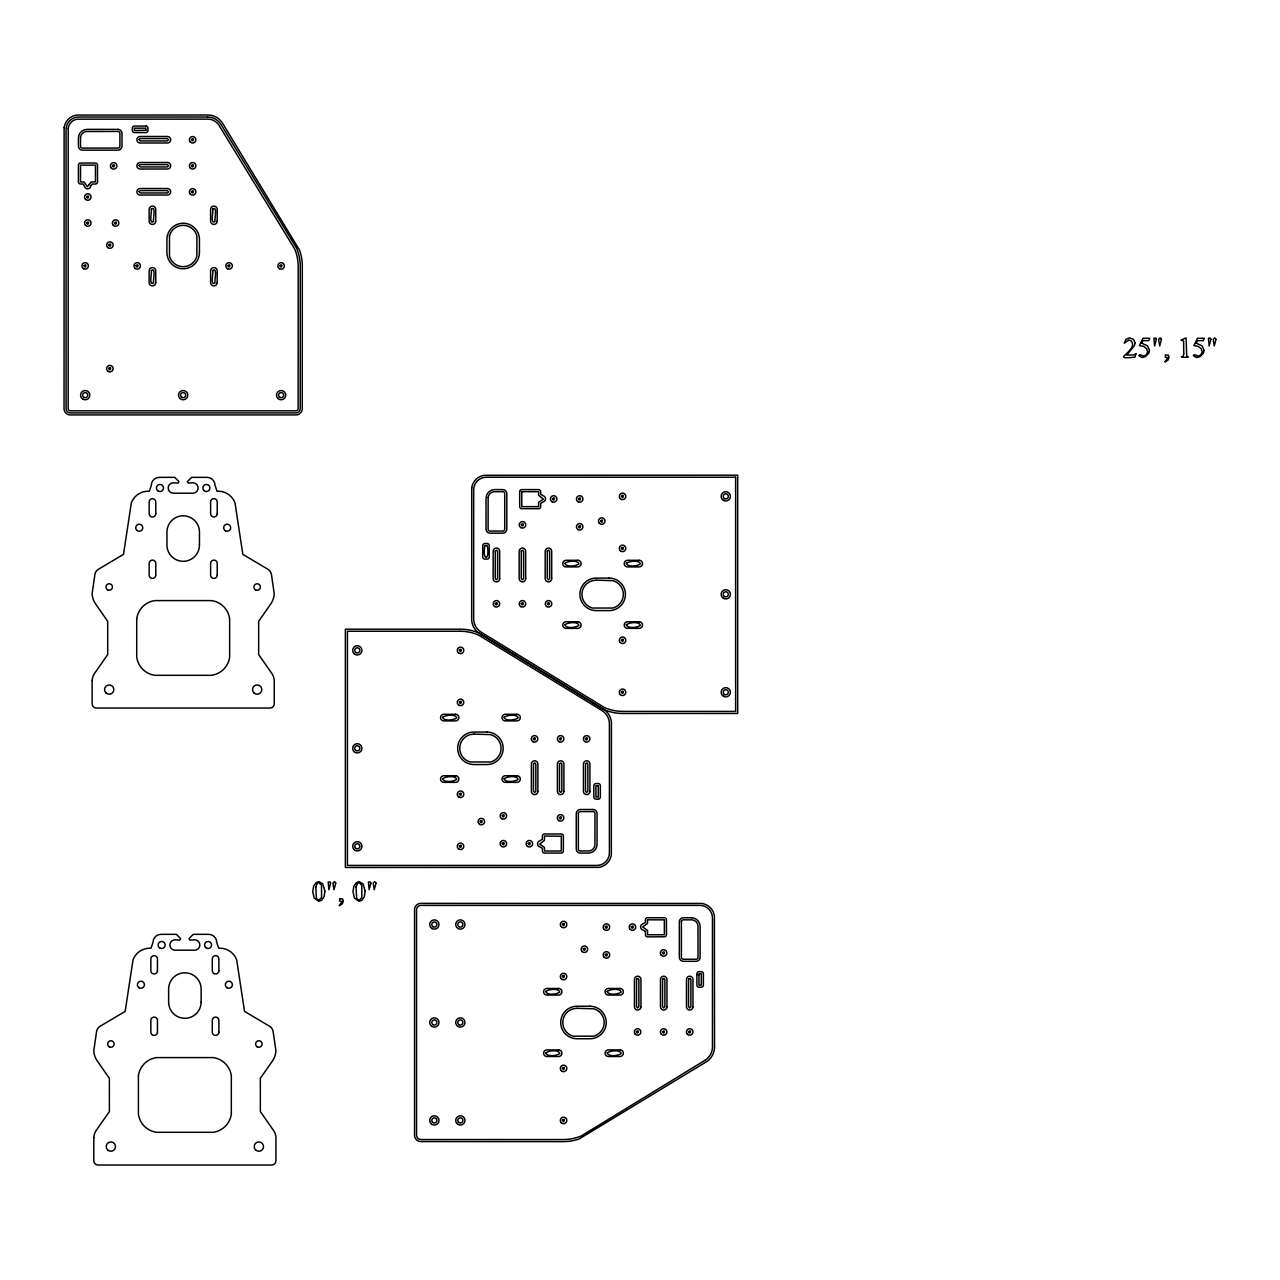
<?xml version="1.0" encoding="UTF-8"?>
<svg xmlns="http://www.w3.org/2000/svg" width="1280" height="1280" viewBox="0 0 1280 1280"><rect width="100%" height="100%" fill="white"/><g stroke="black" fill="none" stroke-linecap="round" stroke-linejoin="round"><path stroke-width="1.5" d="M479.312 633.104L604.256 709.6A17.696 17.696 0 0 1 611.408 722.336L611.344 854.768A14.64 14.64 0 0 1 598.736 867.36L345.376 867.488L345.376 629.184L460.16 629.184A49.088 49.088 0 0 1 479.312 633.104M92.128 680.56L92.112 703.68A4.368 4.368 0 0 0 96.48 708.048L269.872 708.048A4.368 4.368 0 0 0 274.256 703.68L274.256 680.56A14.048 14.048 0 0 0 271.296 672.688L258.656 654.56L258.656 621.328L270.736 603.984A19.616 19.616 0 0 0 274.24 593.76L271.456 574.656A7.648 7.648 0 0 0 268.256 569.488L242.832 554.368L235.008 502.912A17.824 17.824 0 0 0 218.272 491.216L216.992 491.216L215.04 485.344A8.016 8.016 0 0 0 207.04 477.344L191.632 477.344L187.408 481.6L188.288 483.104L192.928 482.784A5.2 5.2 0 0 1 198.128 488A5.2 5.2 0 0 1 192.928 493.2L173.424 493.2A5.2 5.2 0 0 1 168.224 488A5.2 5.2 0 0 1 173.424 482.784L178.064 483.104L178.944 481.6L174.72 477.344L159.328 477.344A8.016 8.016 0 0 0 151.312 485.344L149.36 491.216L148.08 491.216A17.824 17.824 0 0 0 131.344 502.912L123.488 554.368L98.064 569.488A7.648 7.648 0 0 0 94.88 574.656L92.112 593.76A19.616 19.616 0 0 0 95.616 603.984L107.696 621.328L107.712 654.56L95.072 672.688A14.048 14.048 0 0 0 92.128 680.56M93.808 1137.552L93.792 1160.672A4.368 4.368 0 0 0 98.16 1165.04L271.552 1165.04A4.368 4.368 0 0 0 275.936 1160.672L275.936 1137.552A14.048 14.048 0 0 0 272.976 1129.68L260.352 1111.552L260.336 1078.336L272.416 1060.992A19.616 19.616 0 0 0 275.92 1050.768L273.136 1031.648A7.648 7.648 0 0 0 269.936 1026.48L244.528 1011.376L236.688 959.904A17.824 17.824 0 0 0 219.968 948.208L218.672 948.208L216.72 942.352A8.016 8.016 0 0 0 208.72 934.336L193.312 934.336L189.088 938.592L189.968 940.112L194.608 939.792A5.2 5.2 0 0 1 199.824 944.992A5.2 5.2 0 0 1 194.608 950.192L175.104 950.192A5.2 5.2 0 0 1 169.904 944.992A5.2 5.2 0 0 1 175.104 939.792L179.744 940.112L180.624 938.592L176.4 934.336L161.008 934.336A8.016 8.016 0 0 0 152.992 942.352L151.04 948.208L149.76 948.208A17.824 17.824 0 0 0 133.024 959.904L125.168 1011.376L99.744 1026.48A7.648 7.648 0 0 0 96.56 1031.648L93.792 1050.768A19.616 19.616 0 0 0 97.296 1060.992L109.376 1078.336L109.392 1111.552L96.752 1129.68A14.048 14.048 0 0 0 93.808 1137.552M484.816 545.616C481.968 562.096 490.448 560.544 487.168 545.632L484.848 545.6M519.696 491.456L519.68 506.544A2.176 2.176 0 0 0 521.296 508.64L538.512 508.72A2.176 2.176 0 0 0 540.688 506.544L540.688 503.328L544.56 501.12A3.248 3.248 0 0 0 544.56 496.512L540.672 494.304L540.672 491.456A2.176 2.176 0 0 0 538.8 489.6L521.568 489.6A2.176 2.176 0 0 0 519.696 491.456M563.392 836.112L563.376 851.2A2.176 2.176 0 0 1 561.504 853.072L544.272 853.072A2.176 2.176 0 0 1 542.4 851.2L542.4 848.352L538.512 846.144A3.248 3.248 0 0 1 538.512 841.536L542.384 839.328L542.384 836.112A2.176 2.176 0 0 1 544.56 833.952L561.792 834.016A2.176 2.176 0 0 1 563.392 836.112M598.272 785.664L598.256 797.04L595.936 797.056L595.904 785.648L598.272 785.664M645.44 931.488L645.44 934.688A2.176 2.176 0 0 0 647.616 936.864L664.848 936.784A2.176 2.176 0 0 0 666.448 934.688L666.432 919.616A2.176 2.176 0 0 0 664.56 917.744L647.328 917.744A2.176 2.176 0 0 0 645.456 919.616L645.456 922.448L641.568 924.672A3.248 3.248 0 0 0 641.568 929.264L645.44 931.488M647.504 930.48L647.552 934.768L664.336 934.768L664.368 919.84L647.552 919.808L647.52 923.456L642.704 926.96L647.504 930.48M696.896 974.816L696.88 985.104A2.176 2.176 0 0 0 699.04 987.264L701.52 987.248A2.176 2.176 0 0 0 703.392 985.376L703.392 973.552A2.176 2.176 0 0 0 701.52 971.68L698.768 971.68A2.176 2.176 0 0 0 696.896 973.552L696.896 974.816M698.96 974.816L698.96 985.152L701.296 985.184L701.312 973.776L698.992 973.744L698.96 974.816M521.776 491.68L521.792 506.624L538.576 506.624L538.624 502.336L543.392 499.12L538.608 495.296L538.608 491.696L521.808 491.664M561.328 836.256L561.28 851.008L544.496 850.992L544.464 847.36L539.68 844.144L544.448 840.32L544.496 836.032L561.328 836.256M714.528 1047.008L714.464 1048.464A17.696 17.696 0 0 1 707.312 1061.216L579.216 1138.912A48.96 48.96 0 0 1 563.216 1141.632L420.096 1141.568A6.448 6.448 0 0 1 414.56 1136.032L414.56 908.928A6.448 6.448 0 0 1 420.096 903.376L701.792 903.44A14.64 14.64 0 0 1 714.4 916.048L714.528 1047.008M64.128 127.68L64.048 409.376A6.448 6.448 0 0 0 69.6 414.912L296.704 414.912A6.448 6.448 0 0 0 302.256 409.376L302.304 266.272A48.96 48.96 0 0 0 299.6 250.256L221.888 122.16A17.696 17.696 0 0 0 209.152 115.008L76.72 115.072A14.64 14.64 0 0 0 64.128 127.68M68.224 128.224L68.16 408.832A2.304 2.304 0 0 0 70.144 410.816L296.16 410.816A2.304 2.304 0 0 0 298.144 408.832L298.176 266.336A44.656 44.656 0 0 0 294.672 248.944L218.56 124.608A13.568 13.568 0 0 0 208.8 119.136L77.264 119.184A10.496 10.496 0 0 0 68.224 128.224M80.544 137.168L80.512 146.336A2.016 2.016 0 0 0 82.24 148.064L118.176 148.064A2.016 2.016 0 0 0 119.904 146.336L119.904 133.184A2.016 2.016 0 0 0 118.176 131.456L86.208 131.504A6.576 6.576 0 0 0 80.544 137.168M136.72 618.8L136.72 657.088A21.152 21.152 0 0 0 154.928 675.312L211.424 675.312A21.152 21.152 0 0 0 229.648 657.088L229.648 618.8A21.152 21.152 0 0 0 211.424 600.592L154.928 600.592A21.152 21.152 0 0 0 136.72 618.8M138.4 1075.792L138.4 1114.096A21.152 21.152 0 0 0 156.608 1132.304L213.104 1132.304A21.152 21.152 0 0 0 231.328 1114.096L231.328 1075.792A21.152 21.152 0 0 0 213.104 1057.584L156.608 1057.584A21.152 21.152 0 0 0 138.4 1075.792M471.728 487.904L471.68 620.32A17.696 17.696 0 0 0 478.816 633.072L603.76 709.568A49.088 49.088 0 0 0 622.928 713.488L737.696 713.472L737.696 475.168L484.336 475.296A14.64 14.64 0 0 0 471.728 487.904M488.16 497.376L488.112 529.344A2.016 2.016 0 0 0 489.856 531.072L502.992 531.072A2.016 2.016 0 0 0 504.72 529.344L504.72 493.408A2.016 2.016 0 0 0 502.992 491.68L493.824 491.712A6.576 6.576 0 0 0 488.16 497.376M578.352 813.312L578.352 849.248A2.016 2.016 0 0 0 580.08 850.976L589.248 850.944A6.576 6.576 0 0 0 594.912 845.28L594.96 813.312A2.016 2.016 0 0 0 593.232 811.584L580.08 811.584A2.016 2.016 0 0 0 578.352 813.312M681.408 921.552L681.408 957.504A2.016 2.016 0 0 0 683.136 959.232L696.288 959.232A2.016 2.016 0 0 0 698.016 957.504L697.968 925.536A6.576 6.576 0 0 0 692.304 919.872L683.136 919.824A2.016 2.016 0 0 0 681.408 921.552M315.808 887.072L316.4 898.352L318.784 900.432L321.568 897.488L321.536 885.312L318.864 882.576L317.168 883.424L315.808 887.072M356.064 887.072L356.656 898.352L359.04 900.432L361.824 897.488L361.792 885.312L359.12 882.576L357.424 883.424L356.064 887.072M1183.76 353.84L1183.056 356.432C1176.048 357.504 1193.68 357.536 1186.736 356.432L1186.064 337.856L1180.992 340.112L1183.616 340.976L1183.76 353.84M335.744 883.104L334 889.76L332.912 883.296L334.336 881.616L335.744 883.104M376 883.104L374.272 889.76L373.184 883.296L374.608 881.616L376 883.104M1161.44 339.312L1159.712 345.968L1158.624 339.504L1160.048 337.824L1161.44 339.312M1216 339.312L1214.272 345.968L1213.184 339.504L1214.608 337.824L1216 339.312M86.656 196.72C88.096 201.184 90.128 193.568 86.656 196.72M88.928 184.768L87.344 186.736L84.128 181.952L80.496 181.92L80.512 165.12L95.456 165.136L95.456 181.92L91.168 181.968L88.928 184.768M90.896 185.6L89.952 187.904A3.248 3.248 0 0 1 85.344 187.904L83.136 184.016L80.288 184.016A2.176 2.176 0 0 1 78.416 182.144L78.416 164.912A2.176 2.176 0 0 1 80.288 163.04L95.376 163.024A2.176 2.176 0 0 1 97.472 164.64L97.536 181.856A2.176 2.176 0 0 1 95.376 184.032L92.16 184.032L90.896 185.6M86.656 222.736C88.096 227.2 90.128 219.584 86.656 222.736M84.064 265.6C85.488 270.064 87.536 262.448 84.064 265.6M112.512 165.552C113.936 170.016 115.984 162.4 112.512 165.552M108.768 244.768C110.208 249.232 112.24 241.632 108.768 244.768M114.48 222.736C115.904 227.2 117.952 219.584 114.48 222.736M108.768 368.336C110.208 372.8 112.24 365.184 108.768 368.336M139.008 139.44L140.272 140.928L167.328 140.928L168.624 139.744L167.328 138.56L140.272 138.56L139.008 139.44M139.008 165.456L140.272 166.944L167.328 166.944L168.624 165.76L167.328 164.576L140.272 164.576L139.008 165.456M139.008 191.472L140.272 192.96L167.328 192.96L168.624 191.776L167.328 190.592L140.272 190.592L139.008 191.472M136.08 265.6C137.52 270.064 139.552 262.448 136.08 265.6M151.264 209.104C152.208 210.464 148.416 225.296 153.616 221.44C152.672 220.08 156.464 205.232 151.264 209.104M151.264 270.544C152.208 271.92 148.416 286.752 153.616 282.88C152.672 281.52 156.464 266.688 151.264 270.544M169.488 235.824L169.488 256.176A14.176 14.176 0 0 0 196.864 256.176L196.864 235.824A14.176 14.176 0 0 0 169.488 235.824M191.504 139.488C192.928 143.952 194.976 136.336 191.504 139.488M191.504 165.504C192.928 169.968 194.976 162.352 191.504 165.504M191.504 191.568C192.928 196.032 194.976 188.416 191.504 191.568M212.704 209.104C213.664 210.464 209.856 225.296 215.072 221.44C214.112 220.08 217.92 205.232 212.704 209.104M212.704 270.544C213.664 271.92 209.856 286.752 215.072 282.88C214.112 281.52 217.92 266.688 212.704 270.544M227.968 265.6C229.392 270.064 231.44 262.448 227.968 265.6M279.984 265.6C281.424 270.064 283.456 262.448 279.984 265.6M442.672 717.28C443.792 721.568 454.112 720.112 456.736 717.92C455.6 713.616 445.296 715.088 442.672 717.28M442.672 778.736C443.792 783.024 454.112 781.568 456.736 779.36C455.6 775.072 445.296 776.528 442.672 778.736M459.392 650.064C460.816 654.528 462.864 646.912 459.392 650.064M459.392 702.096C460.816 706.56 462.864 698.944 459.392 702.096M459.392 793.968C460.816 798.432 462.864 790.816 459.392 793.968M495.28 551.008L495.216 578.496L496.4 579.792L497.6 578.496L497.6 551.456L496.704 550.192L495.28 551.008M459.392 846C460.816 850.464 462.864 842.848 459.392 846M495.312 603.504C496.752 607.968 498.784 600.352 495.312 603.504M480.208 821.28C481.648 825.744 483.68 818.128 480.208 821.28M521.392 524.512C522.816 528.976 524.864 521.36 521.392 524.512M521.296 551.008L521.232 578.496L522.416 579.792L523.6 578.496L523.6 551.456L522.72 550.192L521.296 551.008M504.112 717.28C505.248 721.568 515.552 720.112 518.176 717.92C517.056 713.616 506.752 715.088 504.112 717.28M521.328 603.504C522.752 607.968 524.8 600.352 521.328 603.504M504.112 778.736C505.248 783.024 515.552 781.568 518.176 779.36C517.056 775.072 506.752 776.528 504.112 778.736M502.256 815.568C503.68 820.032 505.728 812.432 502.256 815.568M502.256 843.392C503.68 847.856 505.728 840.24 502.256 843.392M552.544 498.656C553.984 503.12 556.016 495.504 552.544 498.656M547.296 551.008L547.248 578.496L548.432 579.792L549.616 578.496L549.616 551.456L548.736 550.192L547.296 551.008M547.408 603.504C548.832 607.968 550.88 600.352 547.408 603.504M533.408 738.544C534.848 743.024 536.88 735.408 533.408 738.544M533.52 763.728L533.456 791.216L534.64 792.512L535.824 791.216L535.824 764.16L534.944 762.896L533.52 763.728M564.896 563.296C566.032 567.584 576.336 566.128 578.96 563.936C577.824 559.632 567.52 561.104 564.896 563.296M528.272 843.392C529.696 847.856 531.744 840.24 528.272 843.392M578.56 498.656C580 503.12 582.032 495.504 578.56 498.656M564.896 624.752C566.032 629.04 576.336 627.584 578.96 625.376C577.824 621.088 567.52 622.544 564.896 624.752M578.56 526.48C580 530.944 582.032 523.328 578.56 526.48M559.488 738.544C560.928 743.024 562.96 735.408 559.488 738.544M559.536 763.728L559.472 791.216L560.656 792.512L561.84 791.216L561.84 764.16L560.96 762.896L559.536 763.728M559.424 817.552C560.864 822.016 562.896 814.4 559.424 817.552M600.608 520.768C602.032 525.232 604.08 517.616 600.608 520.768M545.728 991.44C546.848 995.744 557.168 994.272 559.792 992.08C558.656 987.792 548.352 989.248 545.728 991.44M585.504 738.544C586.928 743.024 588.976 735.408 585.504 738.544M562.448 924.208C563.872 928.672 565.92 921.056 562.448 924.208M545.728 1052.896C546.848 1057.184 557.168 1055.728 559.792 1053.52C558.656 1049.232 548.352 1050.688 545.728 1052.896M585.536 763.728L585.488 791.216L586.672 792.512L587.856 791.216L587.856 764.16L586.976 762.896L585.536 763.728M621.424 496.064C622.864 500.528 624.896 492.912 621.424 496.064M562.448 976.224C563.872 980.688 565.92 973.088 562.448 976.224M621.424 548.08C622.864 552.544 624.896 544.928 621.424 548.08M626.336 563.296C627.472 567.584 637.776 566.128 640.416 563.936C639.28 559.632 628.976 561.104 626.336 563.296M562.448 1068.112C563.872 1072.576 565.92 1064.96 562.448 1068.112M621.424 639.968C622.864 644.432 624.896 636.816 621.424 639.968M583.264 948.912C584.704 953.376 586.736 945.76 583.264 948.912M626.336 624.752C627.472 629.04 637.776 627.584 640.416 625.376C639.28 621.088 628.976 622.544 626.336 624.752M562.448 1120.144C563.872 1124.608 565.92 1116.992 562.448 1120.144M621.424 691.984C622.864 696.448 624.896 688.832 621.424 691.984M605.312 926.8C606.736 931.264 608.784 923.648 605.312 926.8M605.312 954.624C606.736 959.088 608.784 951.472 605.312 954.624M607.168 991.44C608.304 995.744 618.608 994.272 621.232 992.08C620.112 987.792 609.808 989.248 607.168 991.44M607.168 1052.896C608.304 1057.184 618.608 1055.728 621.232 1053.52C620.112 1049.232 609.808 1050.688 607.168 1052.896M631.328 926.8C632.752 931.264 634.8 923.648 631.328 926.8M636.576 979.168L636.512 1006.64L637.696 1007.952L638.88 1006.64L638.88 979.6L638 978.336L636.576 979.168M636.464 1031.648C637.904 1036.112 639.936 1028.496 636.464 1031.648M662.48 952.656C663.92 957.12 665.952 949.504 662.48 952.656M662.576 979.168L662.528 1006.64L663.712 1007.952L664.896 1006.64L664.896 979.6L664.016 978.336L662.576 979.168M662.544 1031.648C663.984 1036.112 666.016 1028.496 662.544 1031.648M688.592 979.168L688.544 1006.64L689.728 1007.952L690.912 1006.64L690.912 979.6L690.032 978.336L688.592 979.168M688.56 1031.648C689.984 1036.112 692.032 1028.496 688.56 1031.648M330.608 883.12L328.896 889.76L328.192 882.016L330.208 882.016L330.608 883.12M370.88 883.12L369.152 889.76L368.448 882.016L370.464 882.016L370.88 883.12M1156.32 339.328L1154.608 345.968L1153.904 338.224L1155.92 338.224L1156.32 339.328M1210.88 339.328L1209.152 345.968L1208.448 338.224L1210.48 338.224L1210.88 339.328M324.944 891.328L324 896.928L321.584 900.272L318.736 901.312L314.224 898.112L312.704 891.616L313.68 886.048L316.272 882.56L318.88 881.648L322.784 883.872L324.944 891.328M365.2 891.328L364.256 896.928L361.84 900.272L358.992 901.312L354.48 898.112L352.96 891.616L353.936 886.048L356.544 882.56L359.136 881.648L363.04 883.872L365.2 891.328M145.888 130.304L134.464 130.512L134.416 128.192L145.824 128.144L145.888 130.304M1149.488 350.384L1148.88 353.136L1145.296 356.752L1142 357.52L1138.752 355.664L1139.888 354.672L1143.568 356.08L1146.432 354.848L1147.664 351.824L1146.56 348.624L1143.52 346.336L1139.376 345.6L1143.008 338.256L1149.792 338.256L1148.704 340.624L1143.008 340.624L1141.76 343.168L1147.632 345.92L1149.488 350.384M1204.032 350.384L1203.424 353.136L1199.856 356.752L1196.56 357.52L1193.296 355.664L1194.432 354.672L1198.112 356.08L1200.992 354.848L1202.224 351.824L1201.12 348.624L1198.08 346.336L1193.936 345.6L1197.552 338.256L1204.352 338.256L1203.248 340.624L1197.552 340.624L1196.32 343.168L1202.176 345.92L1204.032 350.384M1135.04 342.832L1134.368 345.696L1126.672 355.072L1133.728 354.96L1136.192 353.536L1134.864 357.184C1111.568 359.536 1131.712 354.368 1132.656 344.112L1131.552 341.152L1128.912 340L1124.24 343.2L1126.032 339.248L1129.648 337.856L1133.488 339.344L1135.04 342.832M342.192 901.536L339.168 905.728L342.336 903.792L343.328 901.12L342.608 898.976L339.696 898.672L339.584 900.96L342.192 901.536M1167.904 357.744L1164.88 361.936L1168.048 359.984L1169.04 357.312L1168.32 355.184L1165.408 354.88L1165.28 357.168L1167.904 357.744M704.992 1060.288L581.456 1135.856A46.88 46.88 0 0 1 563.168 1139.552L420.944 1139.552A4.368 4.368 0 0 1 416.576 1135.184L416.576 909.76A4.368 4.368 0 0 1 420.944 905.392L699.888 905.392A12.576 12.576 0 0 1 712.464 917.952L712.464 1046.96A15.632 15.632 0 0 1 704.992 1060.288M596.288 580.16L592.496 580.656A14.176 14.176 0 0 0 592.496 608.048L612.832 608.048A14.176 14.176 0 0 0 612.832 580.656L596.288 580.16M474.048 734.112L470.24 734.624A14.176 14.176 0 0 0 470.24 762L490.592 762A14.176 14.176 0 0 0 490.592 734.624L474.048 734.112M577.104 1008.304L573.296 1008.8A14.176 14.176 0 0 0 573.296 1036.192L593.648 1036.192A14.176 14.176 0 0 0 593.648 1008.8L577.104 1008.304M207.632 117.024L78.64 117.024A12.576 12.576 0 0 0 66.064 129.584L66.064 408.528A4.368 4.368 0 0 0 70.448 412.912L295.856 412.912A4.368 4.368 0 0 0 300.24 408.528L300.24 266.304A46.88 46.88 0 0 0 296.528 248.032L220.976 124.48A15.632 15.632 0 0 0 207.632 117.024M146.064 126.08L134.224 126.08A2.176 2.176 0 0 0 132.352 127.952L132.352 130.704A2.176 2.176 0 0 0 134.224 132.576L145.776 132.592A2.176 2.176 0 0 0 147.952 130.432L147.92 127.952A2.176 2.176 0 0 0 146.064 126.08M117.92 129.376L87.072 129.376A8.656 8.656 0 0 0 78.416 138.016L78.416 146.064A4.08 4.08 0 0 0 82.496 150.144L117.92 150.144A4.08 4.08 0 0 0 122 146.064L122 133.456A4.08 4.08 0 0 0 117.92 129.376M167.456 136.496L140.144 136.496A3.248 3.248 0 0 0 136.896 139.744A3.248 3.248 0 0 0 140.144 142.992L167.456 142.992A3.248 3.248 0 0 0 170.704 139.744A3.248 3.248 0 0 0 167.456 136.496M167.456 162.512L140.144 162.512A3.248 3.248 0 0 0 136.896 165.76A3.248 3.248 0 0 0 140.144 169.008L167.456 169.008A3.248 3.248 0 0 0 170.704 165.76A3.248 3.248 0 0 0 167.456 162.512M167.456 188.528L140.144 188.528A3.248 3.248 0 0 0 136.896 191.776A3.248 3.248 0 0 0 140.144 195.024L167.456 195.024A3.248 3.248 0 0 0 170.704 191.776A3.248 3.248 0 0 0 167.456 188.528M735.632 477.232L486.24 477.232A12.576 12.576 0 0 0 473.68 489.808L473.68 618.816A15.632 15.632 0 0 0 481.136 632.144L604.688 707.696A46.88 46.88 0 0 0 622.96 711.408L735.632 711.408L735.632 477.232M502.736 489.6L494.688 489.6A8.656 8.656 0 0 0 486.032 498.24L486.032 529.088A4.08 4.08 0 0 0 490.112 533.168L502.736 533.168A4.08 4.08 0 0 0 506.8 529.088L506.8 493.68A4.08 4.08 0 0 0 502.736 489.6M487.376 543.536L484.608 543.536A2.176 2.176 0 0 0 482.752 545.392L482.752 557.232A2.176 2.176 0 0 0 484.608 559.104L487.088 559.12A2.176 2.176 0 0 0 489.264 556.944L489.232 545.392A2.176 2.176 0 0 0 487.376 543.536M577.776 560.304L566.08 560.304A3.296 3.296 0 0 0 562.768 563.616A3.296 3.296 0 0 0 566.08 566.912L577.776 566.912A3.296 3.296 0 0 0 581.088 563.616A3.296 3.296 0 0 0 577.776 560.304M639.232 560.304L627.52 560.304A3.296 3.296 0 0 0 624.224 563.616A3.296 3.296 0 0 0 627.52 566.912L639.232 566.912A3.296 3.296 0 0 0 642.528 563.616A3.296 3.296 0 0 0 639.232 560.304M609.168 578.096L596.16 578.096A16.256 16.256 0 0 0 579.904 594.352A16.256 16.256 0 0 0 596.16 610.608L609.168 610.608A16.256 16.256 0 0 0 625.424 594.352A16.256 16.256 0 0 0 609.168 578.096M577.776 621.76L566.08 621.76A3.296 3.296 0 0 0 562.768 625.056A3.296 3.296 0 0 0 566.08 628.368L577.776 628.368A3.296 3.296 0 0 0 581.088 625.056A3.296 3.296 0 0 0 577.776 621.76M639.232 621.76L627.52 621.76A3.296 3.296 0 0 0 624.224 625.056A3.296 3.296 0 0 0 627.52 628.368L639.232 628.368A3.296 3.296 0 0 0 642.528 625.056A3.296 3.296 0 0 0 639.232 621.76M460.112 631.248L347.44 631.248L347.44 865.424L596.832 865.424A12.576 12.576 0 0 0 609.408 852.848L609.408 723.84A15.632 15.632 0 0 0 601.936 710.512L478.4 634.96A46.88 46.88 0 0 0 460.112 631.248M455.552 714.288L443.856 714.288A3.296 3.296 0 0 0 440.544 717.6A3.296 3.296 0 0 0 443.856 720.896L455.552 720.896A3.296 3.296 0 0 0 458.864 717.6A3.296 3.296 0 0 0 455.552 714.288M517.008 714.288L505.296 714.288A3.296 3.296 0 0 0 502 717.6A3.296 3.296 0 0 0 505.296 720.896L517.008 720.896A3.296 3.296 0 0 0 520.304 717.6A3.296 3.296 0 0 0 517.008 714.288M486.912 732.048L473.904 732.048A16.256 16.256 0 0 0 457.648 748.304A16.256 16.256 0 0 0 473.904 764.56L486.912 764.56A16.256 16.256 0 0 0 503.184 748.304A16.256 16.256 0 0 0 486.912 732.048M455.552 775.744L443.856 775.744A3.296 3.296 0 0 0 440.544 779.04A3.296 3.296 0 0 0 443.856 782.352L455.552 782.352A3.296 3.296 0 0 0 458.864 779.04A3.296 3.296 0 0 0 455.552 775.744M517.008 775.744L505.296 775.744A3.296 3.296 0 0 0 502 779.04A3.296 3.296 0 0 0 505.296 782.352L517.008 782.352A3.296 3.296 0 0 0 520.304 779.04A3.296 3.296 0 0 0 517.008 775.744M598.464 799.136L595.712 799.136A2.176 2.176 0 0 1 593.84 797.264L593.824 785.712A2.176 2.176 0 0 1 595.984 783.536L598.464 783.552A2.176 2.176 0 0 1 600.336 785.424L600.336 797.264A2.176 2.176 0 0 1 598.464 799.136M592.96 809.488L580.352 809.488A4.08 4.08 0 0 0 576.272 813.568L576.272 848.992A4.08 4.08 0 0 0 580.352 853.072L588.4 853.072A8.656 8.656 0 0 0 597.04 844.416L597.04 813.568A4.08 4.08 0 0 0 592.96 809.488M691.456 917.744L683.408 917.744A4.08 4.08 0 0 0 679.328 921.824L679.328 957.232A4.08 4.08 0 0 0 683.408 961.312L696.016 961.312A4.08 4.08 0 0 0 700.096 957.232L700.096 926.384A8.656 8.656 0 0 0 691.456 917.744M558.608 988.464L546.896 988.464A3.296 3.296 0 0 0 543.6 991.76A3.296 3.296 0 0 0 546.896 995.072L558.608 995.072A3.296 3.296 0 0 0 561.92 991.76A3.296 3.296 0 0 0 558.608 988.464M620.064 988.464L608.352 988.464A3.296 3.296 0 0 0 605.056 991.76A3.296 3.296 0 0 0 608.352 995.072L620.064 995.072A3.296 3.296 0 0 0 623.36 991.76A3.296 3.296 0 0 0 620.064 988.464M589.968 1006.24L576.96 1006.24A16.256 16.256 0 0 0 560.704 1022.496A16.256 16.256 0 0 0 576.96 1038.752L589.968 1038.752A16.256 16.256 0 0 0 606.24 1022.496A16.256 16.256 0 0 0 589.968 1006.24M558.608 1049.904L546.896 1049.904A3.296 3.296 0 0 0 543.6 1053.216A3.296 3.296 0 0 0 546.896 1056.512L558.608 1056.512A3.296 3.296 0 0 0 561.92 1053.216A3.296 3.296 0 0 0 558.608 1049.904M620.064 1049.904L608.352 1049.904A3.296 3.296 0 0 0 605.056 1053.216A3.296 3.296 0 0 0 608.352 1056.512L620.064 1056.512A3.296 3.296 0 0 0 623.36 1053.216A3.296 3.296 0 0 0 620.064 1049.904M692.976 1006.784L692.976 979.456A3.248 3.248 0 0 0 689.728 976.208A3.248 3.248 0 0 0 686.48 979.456L686.48 1006.784A3.248 3.248 0 0 0 689.728 1010.032A3.248 3.248 0 0 0 692.976 1006.784M666.96 1006.784L666.96 979.456A3.248 3.248 0 0 0 663.712 976.208A3.248 3.248 0 0 0 660.464 979.456L660.464 1006.784A3.248 3.248 0 0 0 663.712 1010.032A3.248 3.248 0 0 0 666.96 1006.784M640.944 1006.784L640.944 979.456A3.248 3.248 0 0 0 637.696 976.208A3.248 3.248 0 0 0 634.448 979.456L634.448 1006.784A3.248 3.248 0 0 0 637.696 1010.032A3.248 3.248 0 0 0 640.944 1006.784M589.92 791.344L589.92 764.032A3.248 3.248 0 0 0 586.672 760.784A3.248 3.248 0 0 0 583.424 764.032L583.424 791.344A3.248 3.248 0 0 0 586.672 794.592A3.248 3.248 0 0 0 589.92 791.344M563.904 791.344L563.904 764.032A3.248 3.248 0 0 0 560.656 760.784A3.248 3.248 0 0 0 557.408 764.032L557.408 791.344A3.248 3.248 0 0 0 560.656 794.592A3.248 3.248 0 0 0 563.904 791.344M551.68 578.624L551.68 551.312A3.248 3.248 0 0 0 548.432 548.064A3.248 3.248 0 0 0 545.184 551.312L545.184 578.624A3.248 3.248 0 0 0 548.432 581.872A3.248 3.248 0 0 0 551.68 578.624M537.888 791.344L537.888 764.032A3.248 3.248 0 0 0 534.64 760.784A3.248 3.248 0 0 0 531.392 764.032L531.392 791.344A3.248 3.248 0 0 0 534.64 794.592A3.248 3.248 0 0 0 537.888 791.344M525.664 578.624L525.664 551.312A3.248 3.248 0 0 0 522.416 548.064A3.248 3.248 0 0 0 519.168 551.312L519.168 578.624A3.248 3.248 0 0 0 522.416 581.872A3.248 3.248 0 0 0 525.664 578.624M499.664 578.624L499.664 551.312A3.248 3.248 0 0 0 496.4 548.064A3.248 3.248 0 0 0 493.152 551.312L493.152 578.624A3.248 3.248 0 0 0 496.4 581.872A3.248 3.248 0 0 0 499.664 578.624M218.896 970.656L218.896 958.96A3.296 3.296 0 0 0 215.6 955.648A3.296 3.296 0 0 0 212.288 958.96L212.288 970.656A3.296 3.296 0 0 0 215.6 973.968A3.296 3.296 0 0 0 218.896 970.656M218.896 1032.112L218.896 1020.4A3.296 3.296 0 0 0 215.6 1017.104A3.296 3.296 0 0 0 212.288 1020.4L212.288 1032.112A3.296 3.296 0 0 0 215.6 1035.408A3.296 3.296 0 0 0 218.896 1032.112M217.2 221.12L217.2 209.424A3.296 3.296 0 0 0 213.888 206.112A3.296 3.296 0 0 0 210.592 209.424L210.592 221.12A3.296 3.296 0 0 0 213.888 224.432A3.296 3.296 0 0 0 217.2 221.12M217.2 282.576L217.2 270.864A3.296 3.296 0 0 0 213.888 267.568A3.296 3.296 0 0 0 210.592 270.864L210.592 282.576A3.296 3.296 0 0 0 213.888 285.872A3.296 3.296 0 0 0 217.2 282.576M217.216 513.664L217.216 501.952A3.296 3.296 0 0 0 213.92 498.656A3.296 3.296 0 0 0 210.608 501.952L210.608 513.664A3.296 3.296 0 0 0 213.92 516.976A3.296 3.296 0 0 0 217.216 513.664M217.216 575.12L217.216 563.408A3.296 3.296 0 0 0 213.92 560.096A3.296 3.296 0 0 0 210.608 563.408L210.608 575.12A3.296 3.296 0 0 0 213.92 578.416A3.296 3.296 0 0 0 217.216 575.12M201.136 1002.048L201.136 989.04A16.256 16.256 0 0 0 184.88 972.784A16.256 16.256 0 0 0 168.624 989.04L168.624 1002.048A16.256 16.256 0 0 0 184.88 1018.304A16.256 16.256 0 0 0 201.136 1002.048M199.44 252.512L199.44 239.504A16.256 16.256 0 0 0 183.184 223.248A16.256 16.256 0 0 0 166.912 239.504L166.912 252.512A16.256 16.256 0 0 0 183.184 268.768A16.256 16.256 0 0 0 199.44 252.512M199.456 545.056L199.456 532.048A16.256 16.256 0 0 0 183.2 515.792A16.256 16.256 0 0 0 166.944 532.048L166.944 545.056A16.256 16.256 0 0 0 183.2 561.312A16.256 16.256 0 0 0 199.456 545.056M157.456 970.656L157.456 958.96A3.296 3.296 0 0 0 154.144 955.648A3.296 3.296 0 0 0 150.848 958.96L150.848 970.656A3.296 3.296 0 0 0 154.144 973.968A3.296 3.296 0 0 0 157.456 970.656M157.456 1032.112L157.456 1020.4A3.296 3.296 0 0 0 154.144 1017.104A3.296 3.296 0 0 0 150.848 1020.4L150.848 1032.112A3.296 3.296 0 0 0 154.144 1035.408A3.296 3.296 0 0 0 157.456 1032.112M155.744 221.12L155.744 209.424A3.296 3.296 0 0 0 152.448 206.112A3.296 3.296 0 0 0 149.136 209.424L149.136 221.12A3.296 3.296 0 0 0 152.448 224.432A3.296 3.296 0 0 0 155.744 221.12M155.744 282.576L155.744 270.864A3.296 3.296 0 0 0 152.448 267.568A3.296 3.296 0 0 0 149.136 270.864L149.136 282.576A3.296 3.296 0 0 0 152.448 285.872A3.296 3.296 0 0 0 155.744 282.576M155.776 513.664L155.776 501.952A3.296 3.296 0 0 0 152.464 498.656A3.296 3.296 0 0 0 149.168 501.952L149.168 513.664A3.296 3.296 0 0 0 152.464 516.976A3.296 3.296 0 0 0 155.776 513.664M155.776 575.12L155.776 563.408A3.296 3.296 0 0 0 152.464 560.096A3.296 3.296 0 0 0 149.168 563.408L149.168 575.12A3.296 3.296 0 0 0 152.464 578.416A3.296 3.296 0 0 0 155.776 575.12M253.888 692.864A4.64 4.64 0 0 0 261.664 690.784A4.64 4.64 0 0 0 255.968 685.104A4.64 4.64 0 0 0 253.888 692.864M136.736 530.224A3.536 3.536 0 0 0 142.64 528.64A3.536 3.536 0 0 0 138.32 524.32A3.536 3.536 0 0 0 136.736 530.224M255.536 589.824A3.248 3.248 0 0 0 260.416 587.008A3.248 3.248 0 0 0 255.536 584.192A3.248 3.248 0 0 0 255.536 589.824M105.904 692.864A4.64 4.64 0 0 0 113.664 690.784A4.64 4.64 0 0 0 107.984 685.104A4.64 4.64 0 0 0 105.904 692.864M107.568 589.824A3.248 3.248 0 0 0 112.448 587.008A3.248 3.248 0 0 0 107.568 584.192A3.248 3.248 0 0 0 107.568 589.824M225.408 530.784A3.536 3.536 0 0 0 230.704 527.728A3.536 3.536 0 0 0 225.408 524.672A3.536 3.536 0 0 0 225.408 530.784M158.176 491.056A3.536 3.536 0 0 0 163.488 488A3.536 3.536 0 0 0 158.176 484.928A3.536 3.536 0 0 0 158.176 491.056M203.904 490.496A3.536 3.536 0 0 0 209.824 488.912A3.536 3.536 0 0 0 205.488 484.576A3.536 3.536 0 0 0 203.904 490.496M432.016 1026.496A4.64 4.64 0 0 0 438.976 1022.48A4.64 4.64 0 0 0 432.016 1018.448A4.64 4.64 0 0 0 432.016 1026.496M561.28 978.832A3.248 3.248 0 0 0 566.72 977.376A3.248 3.248 0 0 0 562.736 973.392A3.248 3.248 0 0 0 561.28 978.832M561.28 926.8A3.248 3.248 0 0 0 566.72 925.344A3.248 3.248 0 0 0 562.736 921.36A3.248 3.248 0 0 0 561.28 926.8M561.28 1122.736A3.248 3.248 0 0 0 566.72 1121.28A3.248 3.248 0 0 0 562.736 1117.296A3.248 3.248 0 0 0 561.28 1122.736M561.28 1070.704A3.248 3.248 0 0 0 566.72 1069.248A3.248 3.248 0 0 0 562.736 1065.264A3.248 3.248 0 0 0 561.28 1070.704M432.016 1124.464A4.64 4.64 0 0 0 438.976 1120.432A4.64 4.64 0 0 0 432.016 1116.416A4.64 4.64 0 0 0 432.016 1124.464M432.016 928.528A4.64 4.64 0 0 0 438.976 924.512A4.64 4.64 0 0 0 432.016 920.48A4.64 4.64 0 0 0 432.016 928.528M582.096 951.52A3.248 3.248 0 0 0 587.536 950.064A3.248 3.248 0 0 0 583.552 946.08A3.248 3.248 0 0 0 582.096 951.52M635.296 1034.256A3.248 3.248 0 0 0 640.736 1032.8A3.248 3.248 0 0 0 636.752 1028.816A3.248 3.248 0 0 0 635.296 1034.256M630.16 929.408A3.248 3.248 0 0 0 635.6 927.952A3.248 3.248 0 0 0 631.616 923.968A3.248 3.248 0 0 0 630.16 929.408M687.392 1034.256A3.248 3.248 0 0 0 692.832 1032.8A3.248 3.248 0 0 0 688.848 1028.816A3.248 3.248 0 0 0 687.392 1034.256M604.144 929.408A3.248 3.248 0 0 0 609.584 927.952A3.248 3.248 0 0 0 605.6 923.968A3.248 3.248 0 0 0 604.144 929.408M661.376 1034.256A3.248 3.248 0 0 0 666.816 1032.8A3.248 3.248 0 0 0 662.832 1028.816A3.248 3.248 0 0 0 661.376 1034.256M604.144 957.232A3.248 3.248 0 0 0 609.584 955.776A3.248 3.248 0 0 0 605.6 951.792A3.248 3.248 0 0 0 604.144 957.232M661.312 955.264A3.248 3.248 0 0 0 666.752 953.808A3.248 3.248 0 0 0 662.768 949.824A3.248 3.248 0 0 0 661.312 955.264M433.056 926.72A2.56 2.56 0 0 0 436.896 924.512A2.56 2.56 0 0 0 433.056 922.288A2.56 2.56 0 0 0 433.056 926.72M433.056 1024.688A2.56 2.56 0 0 0 436.896 1022.48A2.56 2.56 0 0 0 433.056 1020.256A2.56 2.56 0 0 0 433.056 1024.688M458.032 1124.464A4.64 4.64 0 0 0 464.992 1120.432A4.64 4.64 0 0 0 458.032 1116.416A4.64 4.64 0 0 0 458.032 1124.464M458.032 1026.496A4.64 4.64 0 0 0 464.992 1022.48A4.64 4.64 0 0 0 458.032 1018.448A4.64 4.64 0 0 0 458.032 1026.496M458.032 928.528A4.64 4.64 0 0 0 464.992 924.512A4.64 4.64 0 0 0 458.032 920.48A4.64 4.64 0 0 0 458.032 928.528M432.528 1122.256A2.56 2.56 0 0 0 436.816 1121.104A2.56 2.56 0 0 0 433.68 1117.968A2.56 2.56 0 0 0 432.528 1122.256M458.544 1122.256A2.56 2.56 0 0 0 462.832 1121.104A2.56 2.56 0 0 0 459.696 1117.968A2.56 2.56 0 0 0 458.544 1122.256M459.072 1024.688A2.56 2.56 0 0 0 462.912 1022.48A2.56 2.56 0 0 0 459.072 1020.256A2.56 2.56 0 0 0 459.072 1024.688M459.072 926.72A2.56 2.56 0 0 0 462.912 924.512A2.56 2.56 0 0 0 459.072 922.288A2.56 2.56 0 0 0 459.072 926.72M724.496 694.512A2.56 2.56 0 0 0 728.336 692.288A2.56 2.56 0 0 0 724.496 690.08A2.56 2.56 0 0 0 724.496 694.512M724.496 596.544A2.56 2.56 0 0 0 728.336 594.32A2.56 2.56 0 0 0 724.496 592.112A2.56 2.56 0 0 0 724.496 596.544M724.496 498.576A2.56 2.56 0 0 0 728.336 496.352A2.56 2.56 0 0 0 724.496 494.144A2.56 2.56 0 0 0 724.496 498.576M620.256 694.592A3.248 3.248 0 0 0 625.696 693.136A3.248 3.248 0 0 0 621.712 689.152A3.248 3.248 0 0 0 620.256 694.592M599.44 523.376A3.248 3.248 0 0 0 604.88 521.92A3.248 3.248 0 0 0 600.896 517.936A3.248 3.248 0 0 0 599.44 523.376M723.456 500.384A4.64 4.64 0 0 0 730.416 496.352A4.64 4.64 0 0 0 723.456 492.336A4.64 4.64 0 0 0 723.456 500.384M723.456 696.304A4.64 4.64 0 0 0 730.416 692.288A4.64 4.64 0 0 0 723.456 688.272A4.64 4.64 0 0 0 723.456 696.304M723.456 598.352A4.64 4.64 0 0 0 730.416 594.32A4.64 4.64 0 0 0 723.456 590.304A4.64 4.64 0 0 0 723.456 598.352M520.896 527.632A3.248 3.248 0 0 0 525.776 524.816A3.248 3.248 0 0 0 520.896 522A3.248 3.248 0 0 0 520.896 527.632M578.064 529.6A3.248 3.248 0 0 0 582.944 526.784A3.248 3.248 0 0 0 578.064 523.968A3.248 3.248 0 0 0 578.064 529.6M520.832 606.624A3.248 3.248 0 0 0 525.712 603.808A3.248 3.248 0 0 0 520.832 600.992A3.248 3.248 0 0 0 520.832 606.624M578.064 501.776A3.248 3.248 0 0 0 582.944 498.96A3.248 3.248 0 0 0 578.064 496.144A3.248 3.248 0 0 0 578.064 501.776M494.816 606.624A3.248 3.248 0 0 0 499.696 603.808A3.248 3.248 0 0 0 494.816 600.992A3.248 3.248 0 0 0 494.816 606.624M552.048 501.776A3.248 3.248 0 0 0 556.928 498.96A3.248 3.248 0 0 0 552.048 496.144A3.248 3.248 0 0 0 552.048 501.776M546.912 606.624A3.248 3.248 0 0 0 551.792 603.808A3.248 3.248 0 0 0 546.912 600.992A3.248 3.248 0 0 0 546.912 606.624M620.256 642.56A3.248 3.248 0 0 0 625.696 641.104A3.248 3.248 0 0 0 621.712 637.12A3.248 3.248 0 0 0 620.256 642.56M620.256 498.656A3.248 3.248 0 0 0 625.696 497.2A3.248 3.248 0 0 0 621.712 493.216A3.248 3.248 0 0 0 620.256 498.656M620.256 550.688A3.248 3.248 0 0 0 625.696 549.232A3.248 3.248 0 0 0 621.712 545.248A3.248 3.248 0 0 0 620.256 550.688M458.896 849.12A3.248 3.248 0 0 0 463.776 846.304A3.248 3.248 0 0 0 458.896 843.488A3.248 3.248 0 0 0 458.896 849.12M501.76 818.688A3.248 3.248 0 0 0 506.64 815.872A3.248 3.248 0 0 0 501.76 813.056A3.248 3.248 0 0 0 501.76 818.688M354.016 751.616A4.64 4.64 0 0 0 361.776 749.536A4.64 4.64 0 0 0 356.096 743.856A4.64 4.64 0 0 0 354.016 751.616M355.488 750.144A2.56 2.56 0 0 0 359.776 748.992A2.56 2.56 0 0 0 356.64 745.856A2.56 2.56 0 0 0 355.488 750.144M558.928 820.672A3.248 3.248 0 0 0 563.808 817.856A3.248 3.248 0 0 0 558.928 815.04A3.248 3.248 0 0 0 558.928 820.672M527.776 846.512A3.248 3.248 0 0 0 532.656 843.696A3.248 3.248 0 0 0 527.776 840.88A3.248 3.248 0 0 0 527.776 846.512M501.76 846.512A3.248 3.248 0 0 0 506.64 843.696A3.248 3.248 0 0 0 501.76 840.88A3.248 3.248 0 0 0 501.76 846.512M458.896 705.216A3.248 3.248 0 0 0 463.776 702.4A3.248 3.248 0 0 0 458.896 699.584A3.248 3.248 0 0 0 458.896 705.216M585.008 741.664A3.248 3.248 0 0 0 589.888 738.848A3.248 3.248 0 0 0 585.008 736.032A3.248 3.248 0 0 0 585.008 741.664M355.488 848.112A2.56 2.56 0 0 0 359.776 846.96A2.56 2.56 0 0 0 356.64 843.824A2.56 2.56 0 0 0 355.488 848.112M354.016 849.584A4.64 4.64 0 0 0 361.776 847.504A4.64 4.64 0 0 0 356.096 841.824A4.64 4.64 0 0 0 354.016 849.584M458.896 653.184A3.248 3.248 0 0 0 463.776 650.368A3.248 3.248 0 0 0 458.896 647.552A3.248 3.248 0 0 0 458.896 653.184M356.016 652.592A2.56 2.56 0 0 0 359.856 650.368A2.56 2.56 0 0 0 356.016 648.16A2.56 2.56 0 0 0 356.016 652.592M479.712 824.4A3.248 3.248 0 0 0 484.592 821.584A3.248 3.248 0 0 0 479.712 818.768A3.248 3.248 0 0 0 479.712 824.4M558.992 741.664A3.248 3.248 0 0 0 563.872 738.848A3.248 3.248 0 0 0 558.992 736.032A3.248 3.248 0 0 0 558.992 741.664M532.912 741.664A3.248 3.248 0 0 0 537.792 738.848A3.248 3.248 0 0 0 532.912 736.032A3.248 3.248 0 0 0 532.912 741.664M458.896 797.088A3.248 3.248 0 0 0 463.776 794.272A3.248 3.248 0 0 0 458.896 791.456A3.248 3.248 0 0 0 458.896 797.088M354.016 653.648A4.64 4.64 0 0 0 361.776 651.568A4.64 4.64 0 0 0 356.096 645.888A4.64 4.64 0 0 0 354.016 653.648M257.216 1046.816A3.248 3.248 0 0 0 262.096 1044A3.248 3.248 0 0 0 257.216 1041.184A3.248 3.248 0 0 0 257.216 1046.816M107.584 1149.872A4.64 4.64 0 0 0 115.344 1147.792A4.64 4.64 0 0 0 109.664 1142.096A4.64 4.64 0 0 0 107.584 1149.872M109.248 1046.816A3.248 3.248 0 0 0 114.128 1044A3.248 3.248 0 0 0 109.248 1041.184A3.248 3.248 0 0 0 109.248 1046.816M139.152 987.776A3.536 3.536 0 0 0 144.448 984.72A3.536 3.536 0 0 0 139.152 981.664A3.536 3.536 0 0 0 139.152 987.776M227.088 987.776A3.536 3.536 0 0 0 232.384 984.72A3.536 3.536 0 0 0 227.088 981.664A3.536 3.536 0 0 0 227.088 987.776M159.856 948.048A3.536 3.536 0 0 0 165.168 944.992A3.536 3.536 0 0 0 159.856 941.936A3.536 3.536 0 0 0 159.856 948.048M205.584 947.488A3.536 3.536 0 0 0 211.504 945.904A3.536 3.536 0 0 0 207.168 941.584A3.536 3.536 0 0 0 205.584 947.488M255.568 1149.872A4.64 4.64 0 0 0 263.344 1147.792A4.64 4.64 0 0 0 257.648 1142.096A4.64 4.64 0 0 0 255.568 1149.872M108.272 371.456A3.248 3.248 0 0 0 113.152 368.64A3.248 3.248 0 0 0 108.272 365.824A3.248 3.248 0 0 0 108.272 371.456M113.312 225.328A3.248 3.248 0 0 0 118.752 223.872A3.248 3.248 0 0 0 114.768 219.888A3.248 3.248 0 0 0 113.312 225.328M190.336 194.176A3.248 3.248 0 0 0 195.776 192.72A3.248 3.248 0 0 0 191.792 188.736A3.248 3.248 0 0 0 190.336 194.176M111.344 168.16A3.248 3.248 0 0 0 116.784 166.704A3.248 3.248 0 0 0 112.8 162.72A3.248 3.248 0 0 0 111.344 168.16M85.488 225.328A3.248 3.248 0 0 0 90.928 223.872A3.248 3.248 0 0 0 86.944 219.888A3.248 3.248 0 0 0 85.488 225.328M85.488 199.328A3.248 3.248 0 0 0 90.928 197.856A3.248 3.248 0 0 0 86.944 193.888A3.248 3.248 0 0 0 85.488 199.328M108.272 247.888A3.248 3.248 0 0 0 113.152 245.072A3.248 3.248 0 0 0 108.272 242.256A3.248 3.248 0 0 0 108.272 247.888M190.336 142.08A3.248 3.248 0 0 0 195.776 140.624A3.248 3.248 0 0 0 191.792 136.64A3.248 3.248 0 0 0 190.336 142.08M190.336 168.096A3.248 3.248 0 0 0 195.776 166.64A3.248 3.248 0 0 0 191.792 162.656A3.248 3.248 0 0 0 190.336 168.096M179.872 398.416A4.64 4.64 0 0 0 187.632 396.336A4.64 4.64 0 0 0 181.952 390.656A4.64 4.64 0 0 0 179.872 398.416M181.872 397.344A2.56 2.56 0 0 0 185.712 395.136A2.56 2.56 0 0 0 181.872 392.912A2.56 2.56 0 0 0 181.872 397.344M134.912 268.192A3.248 3.248 0 0 0 140.352 266.736A3.248 3.248 0 0 0 136.368 262.752A3.248 3.248 0 0 0 134.912 268.192M83.568 268.72A3.248 3.248 0 0 0 88.432 265.904A3.248 3.248 0 0 0 83.568 263.088A3.248 3.248 0 0 0 83.568 268.72M227.472 268.72A3.248 3.248 0 0 0 232.336 265.904A3.248 3.248 0 0 0 227.472 263.088A3.248 3.248 0 0 0 227.472 268.72M277.84 398.416A4.64 4.64 0 0 0 285.6 396.336A4.64 4.64 0 0 0 279.92 390.656A4.64 4.64 0 0 0 277.84 398.416M279.488 268.72A3.248 3.248 0 0 0 284.368 265.904A3.248 3.248 0 0 0 279.488 263.088A3.248 3.248 0 0 0 279.488 268.72M82.864 399.152A4.64 4.64 0 0 0 89.824 395.136A4.64 4.64 0 0 0 82.864 391.12A4.64 4.64 0 0 0 82.864 399.152M279.84 397.344A2.56 2.56 0 0 0 283.68 395.136A2.56 2.56 0 0 0 279.84 392.912A2.56 2.56 0 0 0 279.84 397.344M83.904 397.344A2.56 2.56 0 0 0 87.744 395.136A2.56 2.56 0 0 0 83.904 392.912A2.56 2.56 0 0 0 83.904 397.344"/></g></svg>
